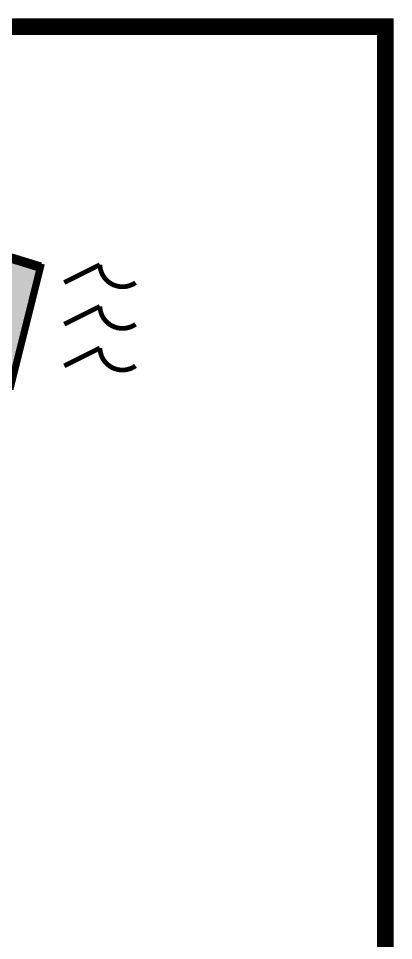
# Model space of a CAD drawing. Header units: millimetres. Extents: x 13 to 1587, y -16 to 1328.
# Drawn here: x 1271 to 1587, y 532 to 1307 of the extents above; entities that cross this region are included whole.
import ezdxf

# ---------------------------------------------------------------- set-up
doc = ezdxf.new("R2010")
doc.units = ezdxf.units.MM
doc.layers.add('BC_데모', color=7, linetype='Continuous')

msp = doc.modelspace()

# ---------------------------------------------------------------- hatches: boundary and pattern name
at = {"layer": 'BC_데모', "true_color": 0xffffff}
msp.add_hatch(color=7, dxfattribs=at).paths.add_polyline_path([(1030, 1110), (1160, 1132), (1290, 1098), (1265, 998), (1140, 1020), (1006, 1022)])

# ---------------------------------------------------------------- linework, layer by layer
at = {"layer": 'BC_데모', "color": 254, "true_color": 0xe6e6e6, "const_width": 14}
msp.add_lwpolyline([(20, 0), (1580, 0), (1580, 1300), (20, 1300)], close=True, dxfattribs=at)
at = {"layer": 'BC_데모', "color": 250, "true_color": 0x141414, "const_width": 6}
msp.add_lwpolyline([(1030, 1110), (1160, 1132), (1290, 1098), (1265, 998), (1140, 1020), (1006, 1022)], close=True, dxfattribs=at)
at = {"layer": 'BC_데모', "color": 242, "true_color": 0xd72832, "const_width": 8}
msp.add_lwpolyline([(1030, 1110), (1095, 1128), (1160, 1132), (1225, 1118), (1290, 1098)], dxfattribs=at)
at = {"layer": 'BC_데모', "color": 254, "true_color": 0xc8c8d2, "const_width": 4}
for points in [[(1310, 1085), (1340, 1100, 0.6), (1370, 1085)], [(1310, 1050), (1340, 1065, 0.6), (1370, 1050)], [(1310, 1015), (1340, 1030, 0.6), (1370, 1015)]]:
    msp.add_lwpolyline(points, format="xyb", dxfattribs=at)

doc.saveas('drawing.dxf')
